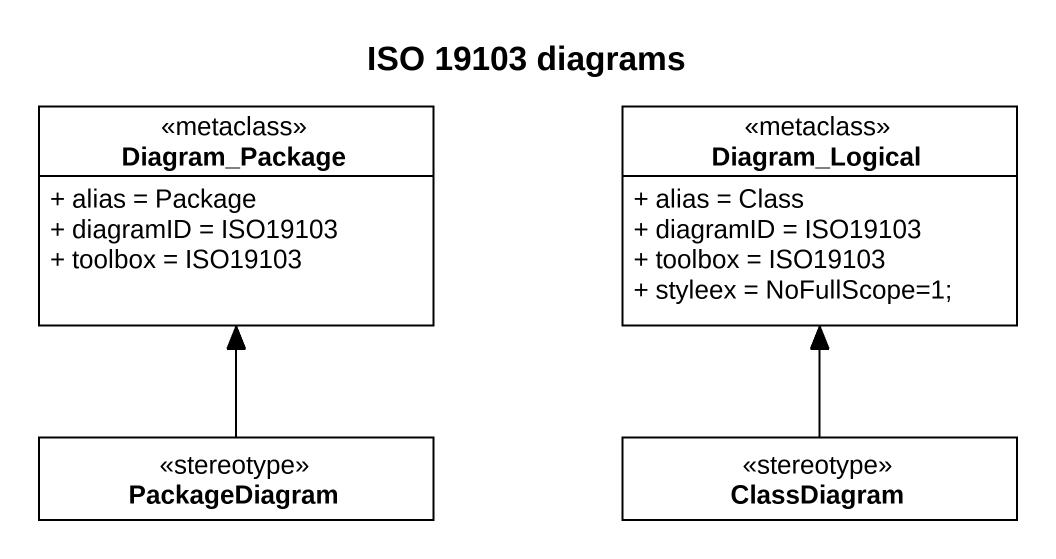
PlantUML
@startuml
title ISO 19103 diagrams
hide circle
hide empty members
skinparam classAttributeIconSize 0
class Diagram_Package <<metaclass>> #FFFFFF {
  + alias = Package
  + diagramID = ISO19103
  + toolbox = ISO19103
}
class Diagram_Logical <<metaclass>> #FFFFFF {
  + alias = Class
  + diagramID = ISO19103
  + toolbox = ISO19103
  + styleex = NoFullScope=1;
}
class PackageDiagram <<stereotype>> #FFFFFF
class ClassDiagram <<stereotype>> #FFFFFF
PackageDiagram -up-> Diagram_Package
ClassDiagram -up-> Diagram_Logical
@enduml
